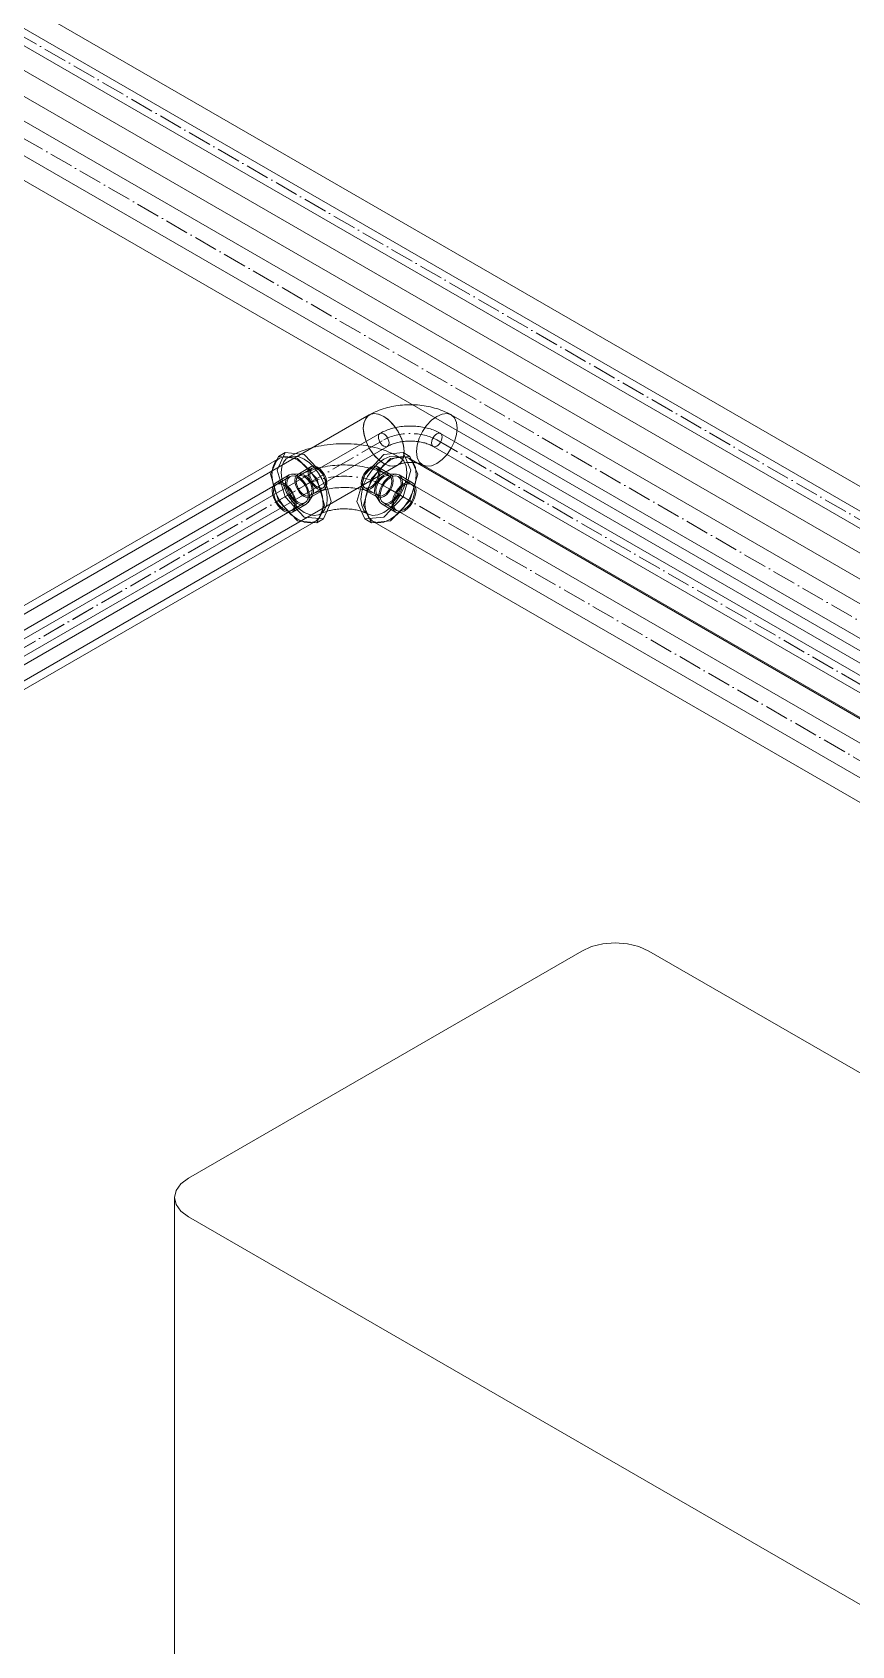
# Model space of a CAD drawing. Header units: millimetres. Extents: x -88595 to 880822, y -1054509 to -148035.
# Drawn here: x 414124 to 414470, y -311031 to -310350 of the extents above; entities that cross this region are included whole.
import ezdxf

# ---------------------------------------------------------------- set-up
doc = ezdxf.new("R2010")
doc.units = ezdxf.units.MM
doc.linetypes.add('$12$ADSK_Осевая', pattern=[14, 10, -2, 0, -2])
doc.linetypes.add('$13$ADSK_Осевая', pattern=[14, 10, -2, 0, -2])
for name, color, linetype, lineweight in [('Изоляция', 7, 'Continuous', 18), ('Оборудование', 7, 'Continuous', 18), ('Трубопровод', 7, 'Continuous', 18), ('Трубопроводы', 7, 'Continuous', 18)]:
    doc.layers.add(name, color=color, linetype=linetype, lineweight=lineweight)

# ---------------------------------------------------------------- blocks, each defined once
blk = doc.blocks.new('$0$ADSK_МедьПайка_Отвод-гнутая труба - Отвод _гнутая труба_-V16-В_ОВ3_4')
at = {"layer": 'Трубопроводы', "color": 190, "true_color": 0x8000ff}
for points in [[(-2590.31, 3086.99, 0), (-2590.39, 3087.7, 0), (-2590.61, 3088.45, 0), (-2590.97, 3089.2, 0), (-2591.43, 3089.88, 0), (-2591.97, 3090.45, 0), (-2592.55, 3090.87, 0), (-2593.13, 3091.12, 0), (-2593.68, 3091.17, 0), (-2594.14, 3091.03, 0), (-2594.5, 3090.7, 0), (-2594.72, 3090.2, 0), (-2594.8, 3089.58, 0)], [(-2594.8, 3089.58, 0), (-2594.72, 3088.86, 0), (-2594.5, 3088.11, 0), (-2594.14, 3087.36, 0), (-2593.68, 3086.68, 0), (-2593.13, 3086.11, 0), (-2592.55, 3085.69, 0), (-2591.97, 3085.44, 0), (-2591.43, 3085.39, 0), (-2590.97, 3085.53, 0), (-2590.61, 3085.86, 0), (-2590.39, 3086.36, 0), (-2590.31, 3086.99, 0)], [(-2594.14, 3091.03, 0), (-2593.59, 3091.34, 0), (-2593.02, 3091.63, 0), (-2592.44, 3091.9, 0), (-2591.84, 3092.16, 0), (-2591.23, 3092.4, 0), (-2590.61, 3092.63, 0), (-2589.98, 3092.84, 0), (-2589.34, 3093.04, 0), (-2588.68, 3093.22, 0), (-2588.02, 3093.38, 0), (-2587.35, 3093.53, 0), (-2586.67, 3093.67, 0), (-2585.98, 3093.78, 0), (-2585.29, 3093.88, 0), (-2584.6, 3093.97, 0), (-2583.9, 3094.03, 0), (-2583.19, 3094.08, 0), (-2582.49, 3094.12, 0), (-2581.78, 3094.14, 0), (-2581.07, 3094.14, 0), (-2580.36, 3094.13, 0), (-2579.66, 3094.1, 0), (-2578.95, 3094.05, 0), (-2578.25, 3093.99, 0), (-2577.55, 3093.91, 0), (-2576.86, 3093.81, 0), (-2576.17, 3093.7, 0), (-2575.49, 3093.57, 0), (-2574.82, 3093.43, 0), (-2574.15, 3093.27, 0), (-2573.5, 3093.09, 0), (-2572.85, 3092.9, 0), (-2572.21, 3092.69, 0), (-2571.59, 3092.47, 0), (-2570.98, 3092.23, 0), (-2570.38, 3091.97, 0), (-2569.79, 3091.7, 0), (-2569.22, 3091.42, 0), (-2568.66, 3091.12, 0), (-2568.52, 3091.03, 0)], [(-2590.97, 3085.53, 0), (-2590.6, 3085.73, 0), (-2590.22, 3085.93, 0), (-2589.82, 3086.12, 0), (-2589.4, 3086.3, 0), (-2588.96, 3086.47, 0), (-2588.51, 3086.64, 0), (-2588.05, 3086.8, 0), (-2587.57, 3086.94, 0), (-2587.08, 3087.08, 0), (-2586.57, 3087.2, 0), (-2586.06, 3087.32, 0), (-2585.53, 3087.42, 0), (-2585, 3087.51, 0), (-2584.46, 3087.59, 0), (-2583.91, 3087.65, 0), (-2583.36, 3087.71, 0), (-2582.8, 3087.75, 0), (-2582.25, 3087.77, 0), (-2581.68, 3087.79, 0), (-2581.12, 3087.79, 0), (-2580.56, 3087.78, 0), (-2580, 3087.75, 0), (-2579.45, 3087.72, 0), (-2578.89, 3087.67, 0), (-2578.34, 3087.61, 0), (-2577.8, 3087.53, 0), (-2577.27, 3087.44, 0), (-2576.74, 3087.34, 0), (-2576.22, 3087.23, 0), (-2575.72, 3087.11, 0), (-2575.22, 3086.98, 0), (-2574.74, 3086.84, 0), (-2574.27, 3086.68, 0), (-2573.81, 3086.52, 0), (-2573.37, 3086.35, 0), (-2572.95, 3086.17, 0), (-2572.54, 3085.98, 0), (-2572.16, 3085.79, 0), (-2571.79, 3085.59, 0), (-2571.69, 3085.53, 0)], [(-2567.86, 3089.58, 0), (-2567.93, 3090.2, 0), (-2568.16, 3090.7, 0), (-2568.52, 3091.03, 0), (-2568.98, 3091.17, 0), (-2569.52, 3091.12, 0), (-2570.1, 3090.87, 0), (-2570.68, 3090.45, 0), (-2571.23, 3089.88, 0), (-2571.69, 3089.2, 0), (-2572.05, 3088.45, 0), (-2572.27, 3087.7, 0), (-2572.35, 3086.99, 0)], [(-2572.35, 3086.99, 0), (-2572.27, 3086.36, 0), (-2572.05, 3085.86, 0), (-2571.69, 3085.53, 0), (-2571.23, 3085.39, 0), (-2570.68, 3085.44, 0), (-2570.1, 3085.69, 0), (-2569.52, 3086.11, 0), (-2568.98, 3086.68, 0), (-2568.52, 3087.36, 0), (-2568.16, 3088.11, 0), (-2567.93, 3088.86, 0), (-2567.86, 3089.58, 0)]]:
    blk.add_polyline3d(points, dxfattribs=at)
blk = doc.blocks.new('$0$ADSK_МедьПайка_Отвод-гнутая труба - Отвод _гнутая труба_-V34-В_ОВ3_4')
at = {"layer": 'Трубопроводы', "color": 134, "true_color": 0x00a6a6}
for points in [[(-19585.99, 12379.25, 0), (-19586.11, 12380.32, 0), (-19586.44, 12381.45, 0), (-19586.98, 12382.57, 0), (-19587.68, 12383.59, 0), (-19588.49, 12384.44, 0), (-19589.36, 12385.08, 0), (-19590.23, 12385.45, 0), (-19591.04, 12385.53, 0), (-19591.74, 12385.31, 0), (-19592.27, 12384.82, 0), (-19592.61, 12384.07, 0), (-19592.72, 12383.13, 0)], [(-19591.74, 12385.31, 0), (-19590.91, 12385.77, 0), (-19590.06, 12386.21, 0), (-19589.19, 12386.62, 0), (-19588.29, 12387.01, 0), (-19587.38, 12387.37, 0), (-19586.45, 12387.71, 0), (-19585.5, 12388.03, 0), (-19584.54, 12388.33, 0), (-19583.56, 12388.6, 0), (-19582.56, 12388.84, 0), (-19581.56, 12389.06, 0), (-19580.54, 12389.26, 0), (-19579.51, 12389.44, 0), (-19578.47, 12389.59, 0), (-19577.43, 12389.71, 0), (-19576.38, 12389.81, 0), (-19575.32, 12389.89, 0), (-19574.27, 12389.94, 0), (-19573.2, 12389.97, 0), (-19572.14, 12389.97, 0), (-19571.08, 12389.95, 0), (-19570.02, 12389.91, 0), (-19568.97, 12389.84, 0), (-19567.91, 12389.74, 0), (-19566.87, 12389.62, 0), (-19565.83, 12389.48, 0), (-19564.8, 12389.31, 0), (-19563.78, 12389.12, 0), (-19562.77, 12388.9, 0), (-19561.77, 12388.66, 0), (-19560.79, 12388.4, 0), (-19559.82, 12388.11, 0), (-19558.86, 12387.8, 0), (-19557.93, 12387.47, 0), (-19557.01, 12387.11, 0), (-19556.11, 12386.73, 0), (-19555.23, 12386.32, 0), (-19554.38, 12385.89, 0), (-19553.54, 12385.44, 0), (-19553.32, 12385.31, 0)], [(-19552.34, 12383.13, 0), (-19552.45, 12384.07, 0), (-19552.79, 12384.82, 0), (-19553.32, 12385.31, 0), (-19554.02, 12385.53, 0), (-19554.83, 12385.45, 0), (-19555.7, 12385.08, 0), (-19556.57, 12384.44, 0), (-19557.38, 12383.59, 0), (-19558.08, 12382.57, 0), (-19558.62, 12381.45, 0), (-19558.95, 12380.32, 0), (-19559.07, 12379.25, 0)], [(-19592.72, 12383.13, 0), (-19592.61, 12382.06, 0), (-19592.27, 12380.93, 0), (-19591.74, 12379.82, 0), (-19591.04, 12378.8, 0), (-19590.23, 12377.94, 0), (-19589.36, 12377.3, 0), (-19588.49, 12376.93, 0), (-19587.68, 12376.85, 0), (-19586.98, 12377.07, 0), (-19586.44, 12377.56, 0), (-19586.11, 12378.31, 0), (-19585.99, 12379.25, 0)], [(-19586.98, 12377.07, 0), (-19586.43, 12377.37, 0), (-19585.86, 12377.66, 0), (-19585.26, 12377.95, 0), (-19584.63, 12378.22, 0), (-19583.98, 12378.48, 0), (-19583.3, 12378.73, 0), (-19582.6, 12378.96, 0), (-19581.89, 12379.18, 0), (-19581.15, 12379.39, 0), (-19580.39, 12379.57, 0), (-19579.62, 12379.74, 0), (-19578.83, 12379.9, 0), (-19578.03, 12380.03, 0), (-19577.22, 12380.15, 0), (-19576.4, 12380.25, 0), (-19575.58, 12380.33, 0), (-19574.74, 12380.39, 0), (-19573.91, 12380.43, 0), (-19573.06, 12380.45, 0), (-19572.22, 12380.45, 0), (-19571.38, 12380.44, 0), (-19570.54, 12380.4, 0), (-19569.71, 12380.35, 0), (-19568.88, 12380.27, 0), (-19568.06, 12380.18, 0), (-19567.24, 12380.07, 0), (-19566.44, 12379.94, 0), (-19565.65, 12379.79, 0), (-19564.88, 12379.62, 0), (-19564.12, 12379.44, 0), (-19563.37, 12379.24, 0), (-19562.65, 12379.02, 0), (-19561.94, 12378.79, 0), (-19561.26, 12378.55, 0), (-19560.6, 12378.29, 0), (-19559.97, 12378.02, 0), (-19559.36, 12377.74, 0), (-19558.78, 12377.45, 0), (-19558.23, 12377.15, 0), (-19558.08, 12377.07, 0)], [(-19559.07, 12379.25, 0), (-19558.95, 12378.31, 0), (-19558.62, 12377.56, 0), (-19558.08, 12377.07, 0), (-19557.38, 12376.85, 0), (-19556.57, 12376.93, 0), (-19555.7, 12377.3, 0), (-19554.83, 12377.94, 0), (-19554.02, 12378.8, 0), (-19553.32, 12379.82, 0), (-19552.79, 12380.93, 0), (-19552.45, 12382.06, 0), (-19552.34, 12383.13, 0)]]:
    blk.add_polyline3d(points, dxfattribs=at)
blk = doc.blocks.new('$0$ADSK_Наружный блок кондиционера сплит-системы1 - AS50PHP3HRA-4475079-В_ОВ3_4')
at = {"layer": 'Оборудование'}
for p, q in [((-2919.93, 2635.84), (-3086.1, 2539.91)), ((-2354.25, 2325.58), (-2891.65, 2635.84)), ((-3091.96, 2531.74), (-3091.96, 2088.38)), ((-3086.1, 2523.58), (-2548.7, 2213.31))]:
    blk.add_line(p, q, dxfattribs=at)
for points in [[(-2891.65, 2635.84, 0), (-2895.79, 2637.68, 0), (-2900.61, 2638.83, 0), (-2905.79, 2639.23, 0), (-2910.97, 2638.83, 0), (-2915.79, 2637.68, 0), (-2919.93, 2635.84, 0)], [(-3086.1, 2539.91, 0), (-3089.28, 2537.51, 0), (-3091.28, 2534.73, 0), (-3091.96, 2531.74, 0), (-3091.28, 2528.75, 0), (-3089.28, 2525.97, 0), (-3086.1, 2523.58, 0)]]:
    blk.add_polyline3d(points, dxfattribs=at)
blk = doc.blocks.new('$0$ADSK_МедьПайка_Муфта редукционная - Муфта редукционная медная под пайку-3265153-В_ОВ3_4')
at = {"layer": 'Трубопроводы', "color": 134, "true_color": 0x00a6a6}
for p, q in [((-19553.32, 12385.31), (-19558.98, 12388.58)), ((-19552.92, 12386.01), (-19558.57, 12389.28)), ((-19550.44, 12386.09), (-19553.81, 12386.27)), ((-19544.04, 12381.79), (-19549.7, 12385.06)), ((-19543.64, 12382.49), (-19549.29, 12385.76)), ((-19564.14, 12379.63), (-19558.49, 12376.37)), ((-19563.74, 12380.33), (-19558.08, 12377.07)), ((-19559.16, 12377.01), (-19557.31, 12374.19)), ((-19556.45, 12373.36), (-19550.8, 12370.09)), ((-19556.05, 12374.06), (-19550.39, 12370.79))]:
    blk.add_line(p, q, dxfattribs=at)
for points in [[(-19565.3, 12382.18, 0), (-19565.16, 12383.44, 0), (-19564.77, 12384.76, 0), (-19564.14, 12386.06, 0), (-19563.33, 12387.26, 0), (-19562.38, 12388.26, 0), (-19561.36, 12389, 0), (-19560.34, 12389.44, 0), (-19559.39, 12389.53, 0), (-19558.57, 12389.28, 0), (-19557.95, 12388.7, 0), (-19557.55, 12387.83, 0), (-19557.42, 12386.73, 0)], [(-19557.42, 12386.73, 0), (-19557.55, 12385.48, 0), (-19557.95, 12384.15, 0), (-19558.57, 12382.85, 0), (-19559.39, 12381.66, 0), (-19560.34, 12380.65, 0), (-19561.36, 12379.91, 0), (-19562.38, 12379.48, 0), (-19563.33, 12379.38, 0), (-19564.14, 12379.63, 0), (-19564.77, 12380.21, 0), (-19565.16, 12381.08, 0), (-19565.3, 12382.18, 0)], [(-19557.99, 12386.4, 0), (-19558.11, 12387.34, 0), (-19558.44, 12388.08, 0), (-19558.98, 12388.58, 0), (-19559.67, 12388.79, 0), (-19560.49, 12388.71, 0), (-19561.36, 12388.34, 0), (-19562.23, 12387.71, 0), (-19563.04, 12386.85, 0), (-19563.74, 12385.83, 0), (-19564.27, 12384.72, 0), (-19564.61, 12383.59, 0), (-19564.72, 12382.51, 0)], [(-19564.72, 12382.51, 0), (-19564.61, 12381.57, 0), (-19564.27, 12380.83, 0), (-19563.74, 12380.33, 0), (-19563.04, 12380.12, 0), (-19562.23, 12380.2, 0), (-19561.36, 12380.57, 0), (-19560.49, 12381.21, 0), (-19559.67, 12382.06, 0), (-19558.98, 12383.08, 0), (-19558.44, 12384.2, 0), (-19558.11, 12385.33, 0), (-19557.99, 12386.4, 0)], [(-19559.64, 12378.92, 0), (-19559.51, 12380.17, 0), (-19559.11, 12381.5, 0), (-19558.49, 12382.8, 0), (-19557.67, 12383.99, 0), (-19556.72, 12385, 0), (-19555.7, 12385.74, 0), (-19554.68, 12386.17, 0), (-19553.73, 12386.27, 0), (-19552.92, 12386.01, 0), (-19552.29, 12385.43, 0), (-19551.9, 12384.56, 0), (-19551.76, 12383.46, 0)], [(-19551.76, 12383.46, 0), (-19551.9, 12384.56, 0), (-19552.29, 12385.43, 0), (-19552.92, 12386.01, 0), (-19553.73, 12386.27, 0), (-19554.68, 12386.17, 0), (-19555.7, 12385.74, 0), (-19556.72, 12385, 0), (-19557.67, 12383.99, 0), (-19558.49, 12382.8, 0), (-19559.11, 12381.5, 0), (-19559.51, 12380.17, 0), (-19559.64, 12378.92, 0)], [(-19551.76, 12383.46, 0), (-19551.9, 12382.21, 0), (-19552.29, 12380.89, 0), (-19552.92, 12379.58, 0), (-19553.73, 12378.39, 0), (-19554.68, 12377.39, 0), (-19555.7, 12376.64, 0), (-19556.72, 12376.21, 0), (-19557.67, 12376.12, 0), (-19558.49, 12376.37, 0), (-19559.11, 12376.95, 0), (-19559.51, 12377.82, 0), (-19559.64, 12378.92, 0)], [(-19559.64, 12378.92, 0), (-19559.51, 12377.82, 0), (-19559.11, 12376.95, 0), (-19558.49, 12376.37, 0), (-19557.67, 12376.12, 0), (-19556.72, 12376.21, 0), (-19555.7, 12376.64, 0), (-19554.68, 12377.39, 0), (-19553.73, 12378.39, 0), (-19552.92, 12379.58, 0), (-19552.29, 12380.89, 0), (-19551.9, 12382.21, 0), (-19551.76, 12383.46, 0)], [(-19559.07, 12379.25, 0), (-19558.95, 12380.32, 0), (-19558.62, 12381.45, 0), (-19558.08, 12382.57, 0), (-19557.38, 12383.59, 0), (-19556.57, 12384.44, 0), (-19555.7, 12385.08, 0), (-19554.83, 12385.45, 0), (-19554.02, 12385.53, 0), (-19553.32, 12385.31, 0), (-19552.79, 12384.82, 0), (-19552.45, 12384.07, 0), (-19552.34, 12383.13, 0)], [(-19547.81, 12382.48, 0), (-19547.98, 12383.89, 0), (-19548.49, 12385.01, 0), (-19549.29, 12385.76, 0), (-19550.34, 12386.08, 0), (-19551.56, 12385.96, 0), (-19552.87, 12385.4, 0), (-19554.18, 12384.45, 0), (-19555.4, 12383.16, 0), (-19556.45, 12381.62, 0), (-19557.26, 12379.95, 0), (-19557.76, 12378.25, 0), (-19557.94, 12376.63, 0)], [(-19557.94, 12376.63, 0), (-19557.76, 12378.25, 0), (-19557.26, 12379.95, 0), (-19556.45, 12381.62, 0), (-19555.4, 12383.16, 0), (-19554.18, 12384.45, 0), (-19552.87, 12385.4, 0), (-19551.56, 12385.96, 0), (-19550.34, 12386.08, 0), (-19549.29, 12385.76, 0), (-19548.49, 12385.01, 0), (-19547.98, 12383.89, 0), (-19547.81, 12382.48, 0)], [(-19548.38, 12382.15, 0), (-19548.54, 12383.4, 0), (-19548.98, 12384.4, 0), (-19549.7, 12385.06, 0), (-19550.63, 12385.34, 0), (-19551.71, 12385.24, 0), (-19552.87, 12384.74, 0), (-19554.03, 12383.9, 0), (-19555.12, 12382.75, 0), (-19556.05, 12381.39, 0), (-19556.76, 12379.91, 0), (-19557.21, 12378.4, 0), (-19557.36, 12376.97, 0)], [(-19552.34, 12383.13, 0), (-19552.45, 12382.06, 0), (-19552.79, 12380.93, 0), (-19553.32, 12379.82, 0), (-19554.02, 12378.8, 0), (-19554.83, 12377.94, 0), (-19555.7, 12377.3, 0), (-19556.57, 12376.93, 0), (-19557.38, 12376.85, 0), (-19558.08, 12377.07, 0), (-19558.62, 12377.56, 0), (-19558.95, 12378.31, 0), (-19559.07, 12379.25, 0)], [(-19557.94, 12376.63, 0), (-19557.76, 12375.22, 0), (-19557.26, 12374.1, 0), (-19556.45, 12373.36, 0), (-19555.4, 12373.03, 0), (-19554.18, 12373.15, 0), (-19552.87, 12373.71, 0), (-19551.56, 12374.67, 0), (-19550.34, 12375.96, 0), (-19549.29, 12377.49, 0), (-19548.49, 12379.17, 0), (-19547.98, 12380.87, 0), (-19547.81, 12382.48, 0)], [(-19547.81, 12382.48, 0), (-19547.98, 12380.87, 0), (-19548.49, 12379.17, 0), (-19549.29, 12377.49, 0), (-19550.34, 12375.96, 0), (-19551.56, 12374.67, 0), (-19552.87, 12373.71, 0), (-19554.18, 12373.15, 0), (-19555.4, 12373.03, 0), (-19556.45, 12373.36, 0), (-19557.26, 12374.1, 0), (-19557.76, 12375.22, 0), (-19557.94, 12376.63, 0)], [(-19557.36, 12376.97, 0), (-19557.21, 12375.71, 0), (-19556.76, 12374.72, 0), (-19556.05, 12374.06, 0), (-19555.12, 12373.77, 0), (-19554.03, 12373.88, 0), (-19552.87, 12374.37, 0), (-19551.71, 12375.22, 0), (-19550.63, 12376.36, 0), (-19549.7, 12377.72, 0), (-19548.98, 12379.21, 0), (-19548.54, 12380.72, 0), (-19548.38, 12382.15, 0)], [(-19542.15, 12379.22, 0), (-19542.33, 12380.63, 0), (-19542.83, 12381.75, 0), (-19543.64, 12382.49, 0), (-19544.68, 12382.82, 0), (-19545.91, 12382.7, 0), (-19547.22, 12382.14, 0), (-19548.53, 12381.18, 0), (-19549.75, 12379.89, 0), (-19550.8, 12378.36, 0), (-19551.6, 12376.68, 0), (-19552.11, 12374.98, 0), (-19552.28, 12373.37, 0)], [(-19552.28, 12373.37, 0), (-19552.11, 12371.96, 0), (-19551.6, 12370.84, 0), (-19550.8, 12370.09, 0), (-19549.75, 12369.77, 0), (-19548.53, 12369.89, 0), (-19547.22, 12370.45, 0), (-19545.91, 12371.4, 0), (-19544.68, 12372.69, 0), (-19543.64, 12374.23, 0), (-19542.83, 12375.9, 0), (-19542.33, 12377.6, 0), (-19542.15, 12379.22, 0)], [(-19551.71, 12373.7, 0), (-19551.55, 12375.13, 0), (-19551.1, 12376.64, 0), (-19550.39, 12378.13, 0), (-19549.46, 12379.49, 0), (-19548.38, 12380.63, 0), (-19547.22, 12381.48, 0), (-19546.05, 12381.97, 0), (-19544.97, 12382.08, 0), (-19544.04, 12381.79, 0), (-19543.33, 12381.13, 0), (-19542.88, 12380.14, 0), (-19542.73, 12378.88, 0)], [(-19542.73, 12378.88, 0), (-19542.88, 12377.45, 0), (-19543.33, 12375.94, 0), (-19544.04, 12374.46, 0), (-19544.97, 12373.1, 0), (-19546.05, 12371.95, 0), (-19547.22, 12371.11, 0), (-19548.38, 12370.61, 0), (-19549.46, 12370.51, 0), (-19550.39, 12370.79, 0), (-19551.1, 12371.45, 0), (-19551.55, 12372.45, 0), (-19551.71, 12373.7, 0)]]:
    blk.add_polyline3d(points, dxfattribs=at)
blk = doc.blocks.new('$0$ADSK_МедьПайка_Муфта редукционная - Муфта редукционная медная под пайку-V56-В_ОВ3_4')
at = {"layer": 'Трубопроводы', "color": 134, "true_color": 0x00a6a6}
for p, q in [((-19595.77, 12385.76), (-19601.42, 12382.49)), ((-19595.36, 12385.06), (-19601.02, 12381.79)), ((-19591.25, 12386.27), (-19594.62, 12386.09)), ((-19586.49, 12389.28), (-19592.14, 12386.01)), ((-19586.08, 12388.58), (-19591.74, 12385.31)), ((-19587.75, 12374.19), (-19585.9, 12377.01)), ((-19586.98, 12377.07), (-19581.32, 12380.33)), ((-19586.57, 12376.37), (-19580.92, 12379.63)), ((-19594.67, 12370.79), (-19589.01, 12374.06)), ((-19594.26, 12370.09), (-19588.61, 12373.36))]:
    blk.add_line(p, q, dxfattribs=at)
for points in [[(-19587.12, 12376.63, 0), (-19587.3, 12378.25, 0), (-19587.8, 12379.95, 0), (-19588.61, 12381.62, 0), (-19589.66, 12383.16, 0), (-19590.88, 12384.45, 0), (-19592.19, 12385.4, 0), (-19593.5, 12385.96, 0), (-19594.72, 12386.08, 0), (-19595.77, 12385.76, 0), (-19596.57, 12385.01, 0), (-19597.08, 12383.89, 0), (-19597.25, 12382.48, 0)], [(-19597.25, 12382.48, 0), (-19597.08, 12383.89, 0), (-19596.57, 12385.01, 0), (-19595.77, 12385.76, 0), (-19594.72, 12386.08, 0), (-19593.5, 12385.96, 0), (-19592.19, 12385.4, 0), (-19590.88, 12384.45, 0), (-19589.66, 12383.16, 0), (-19588.61, 12381.62, 0), (-19587.8, 12379.95, 0), (-19587.3, 12378.25, 0), (-19587.12, 12376.63, 0)], [(-19587.7, 12376.97, 0), (-19587.85, 12378.4, 0), (-19588.3, 12379.91, 0), (-19589.01, 12381.39, 0), (-19589.94, 12382.75, 0), (-19591.03, 12383.9, 0), (-19592.19, 12384.74, 0), (-19593.35, 12385.24, 0), (-19594.43, 12385.34, 0), (-19595.36, 12385.06, 0), (-19596.08, 12384.4, 0), (-19596.52, 12383.4, 0), (-19596.68, 12382.15, 0)], [(-19593.3, 12383.46, 0), (-19593.16, 12384.56, 0), (-19592.77, 12385.43, 0), (-19592.14, 12386.01, 0), (-19591.33, 12386.27, 0), (-19590.38, 12386.17, 0), (-19589.36, 12385.74, 0), (-19588.34, 12385, 0), (-19587.39, 12383.99, 0), (-19586.57, 12382.8, 0), (-19585.95, 12381.5, 0), (-19585.55, 12380.17, 0), (-19585.42, 12378.92, 0)], [(-19585.42, 12378.92, 0), (-19585.55, 12380.17, 0), (-19585.95, 12381.5, 0), (-19586.57, 12382.8, 0), (-19587.39, 12383.99, 0), (-19588.34, 12385, 0), (-19589.36, 12385.74, 0), (-19590.38, 12386.17, 0), (-19591.33, 12386.27, 0), (-19592.14, 12386.01, 0), (-19592.77, 12385.43, 0), (-19593.16, 12384.56, 0), (-19593.3, 12383.46, 0)], [(-19585.42, 12378.92, 0), (-19585.55, 12377.82, 0), (-19585.95, 12376.95, 0), (-19586.57, 12376.37, 0), (-19587.39, 12376.12, 0), (-19588.34, 12376.21, 0), (-19589.36, 12376.64, 0), (-19590.38, 12377.39, 0), (-19591.33, 12378.39, 0), (-19592.14, 12379.58, 0), (-19592.77, 12380.89, 0), (-19593.16, 12382.21, 0), (-19593.3, 12383.46, 0)], [(-19593.3, 12383.46, 0), (-19593.16, 12382.21, 0), (-19592.77, 12380.89, 0), (-19592.14, 12379.58, 0), (-19591.33, 12378.39, 0), (-19590.38, 12377.39, 0), (-19589.36, 12376.64, 0), (-19588.34, 12376.21, 0), (-19587.39, 12376.12, 0), (-19586.57, 12376.37, 0), (-19585.95, 12376.95, 0), (-19585.55, 12377.82, 0), (-19585.42, 12378.92, 0)], [(-19592.72, 12383.13, 0), (-19592.61, 12384.07, 0), (-19592.27, 12384.82, 0), (-19591.74, 12385.31, 0), (-19591.04, 12385.53, 0), (-19590.23, 12385.45, 0), (-19589.36, 12385.08, 0), (-19588.49, 12384.44, 0), (-19587.68, 12383.59, 0), (-19586.98, 12382.57, 0), (-19586.44, 12381.45, 0), (-19586.11, 12380.32, 0), (-19585.99, 12379.25, 0)], [(-19587.64, 12386.73, 0), (-19587.51, 12387.83, 0), (-19587.11, 12388.7, 0), (-19586.49, 12389.28, 0), (-19585.67, 12389.53, 0), (-19584.72, 12389.44, 0), (-19583.7, 12389, 0), (-19582.68, 12388.26, 0), (-19581.73, 12387.26, 0), (-19580.92, 12386.06, 0), (-19580.29, 12384.76, 0), (-19579.9, 12383.44, 0), (-19579.76, 12382.18, 0)], [(-19579.76, 12382.18, 0), (-19579.9, 12381.08, 0), (-19580.29, 12380.21, 0), (-19580.92, 12379.63, 0), (-19581.73, 12379.38, 0), (-19582.68, 12379.48, 0), (-19583.7, 12379.91, 0), (-19584.72, 12380.65, 0), (-19585.67, 12381.66, 0), (-19586.49, 12382.85, 0), (-19587.11, 12384.15, 0), (-19587.51, 12385.48, 0), (-19587.64, 12386.73, 0)], [(-19580.34, 12382.51, 0), (-19580.45, 12383.59, 0), (-19580.79, 12384.72, 0), (-19581.32, 12385.83, 0), (-19582.02, 12386.85, 0), (-19582.83, 12387.71, 0), (-19583.7, 12388.34, 0), (-19584.57, 12388.71, 0), (-19585.39, 12388.79, 0), (-19586.08, 12388.58, 0), (-19586.62, 12388.08, 0), (-19586.95, 12387.34, 0), (-19587.07, 12386.4, 0)], [(-19587.07, 12386.4, 0), (-19586.95, 12385.33, 0), (-19586.62, 12384.2, 0), (-19586.08, 12383.08, 0), (-19585.39, 12382.06, 0), (-19584.57, 12381.21, 0), (-19583.7, 12380.57, 0), (-19582.83, 12380.2, 0), (-19582.02, 12380.12, 0), (-19581.32, 12380.33, 0), (-19580.79, 12380.83, 0), (-19580.45, 12381.57, 0), (-19580.34, 12382.51, 0)], [(-19592.78, 12373.37, 0), (-19592.95, 12374.98, 0), (-19593.46, 12376.68, 0), (-19594.26, 12378.36, 0), (-19595.31, 12379.89, 0), (-19596.53, 12381.18, 0), (-19597.84, 12382.14, 0), (-19599.15, 12382.7, 0), (-19600.38, 12382.82, 0), (-19601.42, 12382.49, 0), (-19602.23, 12381.75, 0), (-19602.73, 12380.63, 0), (-19602.91, 12379.22, 0)], [(-19602.91, 12379.22, 0), (-19602.73, 12377.6, 0), (-19602.23, 12375.9, 0), (-19601.42, 12374.23, 0), (-19600.38, 12372.69, 0), (-19599.15, 12371.4, 0), (-19597.84, 12370.45, 0), (-19596.53, 12369.89, 0), (-19595.31, 12369.77, 0), (-19594.26, 12370.09, 0), (-19593.46, 12370.84, 0), (-19592.95, 12371.96, 0), (-19592.78, 12373.37, 0)], [(-19602.33, 12378.88, 0), (-19602.18, 12380.14, 0), (-19601.73, 12381.13, 0), (-19601.02, 12381.79, 0), (-19600.09, 12382.08, 0), (-19599.01, 12381.97, 0), (-19597.84, 12381.48, 0), (-19596.68, 12380.63, 0), (-19595.6, 12379.49, 0), (-19594.67, 12378.13, 0), (-19593.96, 12376.64, 0), (-19593.51, 12375.13, 0), (-19593.35, 12373.7, 0)], [(-19593.35, 12373.7, 0), (-19593.51, 12372.45, 0), (-19593.96, 12371.45, 0), (-19594.67, 12370.79, 0), (-19595.6, 12370.51, 0), (-19596.68, 12370.61, 0), (-19597.84, 12371.11, 0), (-19599.01, 12371.95, 0), (-19600.09, 12373.1, 0), (-19601.02, 12374.46, 0), (-19601.73, 12375.94, 0), (-19602.18, 12377.45, 0), (-19602.33, 12378.88, 0)], [(-19597.25, 12382.48, 0), (-19597.08, 12380.87, 0), (-19596.57, 12379.17, 0), (-19595.77, 12377.49, 0), (-19594.72, 12375.96, 0), (-19593.5, 12374.67, 0), (-19592.19, 12373.71, 0), (-19590.88, 12373.15, 0), (-19589.66, 12373.03, 0), (-19588.61, 12373.36, 0), (-19587.8, 12374.1, 0), (-19587.3, 12375.22, 0), (-19587.12, 12376.63, 0)], [(-19587.12, 12376.63, 0), (-19587.3, 12375.22, 0), (-19587.8, 12374.1, 0), (-19588.61, 12373.36, 0), (-19589.66, 12373.03, 0), (-19590.88, 12373.15, 0), (-19592.19, 12373.71, 0), (-19593.5, 12374.67, 0), (-19594.72, 12375.96, 0), (-19595.77, 12377.49, 0), (-19596.57, 12379.17, 0), (-19597.08, 12380.87, 0), (-19597.25, 12382.48, 0)], [(-19596.68, 12382.15, 0), (-19596.52, 12380.72, 0), (-19596.08, 12379.21, 0), (-19595.36, 12377.72, 0), (-19594.43, 12376.36, 0), (-19593.35, 12375.22, 0), (-19592.19, 12374.37, 0), (-19591.03, 12373.88, 0), (-19589.94, 12373.77, 0), (-19589.01, 12374.06, 0), (-19588.3, 12374.72, 0), (-19587.85, 12375.71, 0), (-19587.7, 12376.97, 0)], [(-19585.99, 12379.25, 0), (-19586.11, 12378.31, 0), (-19586.44, 12377.56, 0), (-19586.98, 12377.07, 0), (-19587.68, 12376.85, 0), (-19588.49, 12376.93, 0), (-19589.36, 12377.3, 0), (-19590.23, 12377.94, 0), (-19591.04, 12378.8, 0), (-19591.74, 12379.82, 0), (-19592.27, 12380.93, 0), (-19592.61, 12382.06, 0), (-19592.72, 12383.13, 0)]]:
    blk.add_polyline3d(points, dxfattribs=at)

msp = doc.modelspace()

# ---------------------------------------------------------------- linework, layer by layer
at = {"layer": 'Изоляция', "color": 190, "true_color": 0x8000ff}
for p, q in [((422834.34, -315368.61), (413512.61, -309986.71)), ((413500.43, -310007.8), (422822.16, -315389.7)), ((414266.36, -310511.34), (414000.67, -310664.74)), ((422869.11, -315458.15), (414300.98, -310511.34)), ((414012.84, -310685.83), (414278.53, -310532.43)), ((414288.81, -310532.43), (422856.94, -315479.24))]:
    msp.add_line(p, q, dxfattribs=at)
at = {"layer": 'Изоляция', "color": 134, "true_color": 0x00a6a6}
for p, q in [((422598.16, -315271.47), (413488.29, -310011.88)), ((413472.94, -310038.47), (422582.81, -315298.05)), ((414228.38, -310529.6), (414011.27, -310654.95)), ((414230.81, -310527.26), (414227.98, -310528.9)), ((414283.45, -310528.9), (414280.63, -310527.26)), ((422783.46, -315437.31), (414283.05, -310529.6)), ((414026.62, -310681.54), (414243.73, -310556.19)), ((414244.14, -310556.89), (414246.97, -310555.25)), ((414264.47, -310555.25), (414267.29, -310556.89)), ((414267.7, -310556.19), (422768.11, -315463.9))]:
    msp.add_line(p, q, dxfattribs=at)
at = {"layer": 'Изоляция', "color": 190, "true_color": 0x8000ff}
for points in [[(414272.44, -310511.94, 0), (414270.53, -310511.09, 0), (414268.71, -310510.77, 0), (414267.08, -310511.01, 0), (414265.71, -310511.8, 0), (414264.69, -310513.09, 0), (414264.05, -310514.83, 0), (414263.84, -310516.91, 0)], [(414263.84, -310516.91, 0), (414264.13, -310514.51, 0), (414264.99, -310512.61, 0), (414266.36, -310511.34, 0), (414268.14, -310510.79, 0), (414270.22, -310511, 0), (414272.44, -310511.94, 0)], [(414266.36, -310511.34, 0), (414267.18, -310510.89, 0), (414268.01, -310510.46, 0), (414268.84, -310510.07, 0), (414269.69, -310509.7, 0), (414270.55, -310509.36, 0), (414271.41, -310509.04, 0), (414272.28, -310508.75, 0), (414273.16, -310508.48, 0), (414274.04, -310508.24, 0), (414274.93, -310508.02, 0), (414275.82, -310507.82, 0), (414276.72, -310507.65, 0), (414277.62, -310507.49, 0), (414278.52, -310507.36, 0), (414279.43, -310507.25, 0), (414280.34, -310507.16, 0), (414281.26, -310507.1, 0), (414282.17, -310507.05, 0), (414283.09, -310507.03, 0), (414284, -310507.03, 0), (414284.92, -310507.04, 0), (414285.84, -310507.08, 0), (414286.75, -310507.14, 0), (414287.66, -310507.23, 0), (414288.57, -310507.33, 0), (414289.48, -310507.46, 0), (414290.38, -310507.6, 0), (414291.28, -310507.77, 0), (414292.17, -310507.96, 0), (414293.06, -310508.18, 0), (414293.95, -310508.41, 0), (414294.83, -310508.67, 0), (414295.7, -310508.96, 0), (414296.56, -310509.27, 0), (414297.42, -310509.6, 0), (414298.27, -310509.96, 0), (414299.11, -310510.35, 0), (414299.94, -310510.77, 0), (414300.76, -310511.21, 0), (414300.98, -310511.34, 0)], [(414272.44, -310511.94, 0), (414274.67, -310513.57, 0), (414276.75, -310515.76, 0), (414278.53, -310518.37, 0), (414279.9, -310521.22, 0), (414280.76, -310524.11, 0), (414281.05, -310526.85, 0)], [(414281.05, -310526.85, 0), (414280.84, -310524.52, 0), (414280.2, -310522.05, 0), (414279.17, -310519.57, 0), (414277.81, -310517.21, 0), (414276.18, -310515.08, 0), (414274.36, -310513.3, 0), (414272.44, -310511.94, 0)], [(414286.29, -310526.85, 0), (414286.58, -310524.11, 0), (414287.44, -310521.22, 0), (414288.81, -310518.37, 0), (414290.59, -310515.76, 0), (414292.67, -310513.57, 0), (414294.9, -310511.94, 0)], [(414294.9, -310511.94, 0), (414292.67, -310513.57, 0), (414290.59, -310515.76, 0), (414288.81, -310518.37, 0), (414287.44, -310521.22, 0), (414286.58, -310524.11, 0), (414286.29, -310526.85, 0)], [(414294.9, -310511.94, 0), (414297.12, -310511, 0), (414299.2, -310510.79, 0), (414300.98, -310511.34, 0), (414302.35, -310512.61, 0), (414303.21, -310514.51, 0), (414303.5, -310516.91, 0)], [(414303.5, -310516.91, 0), (414303.21, -310514.51, 0), (414302.35, -310512.61, 0), (414300.98, -310511.34, 0), (414299.2, -310510.79, 0), (414297.12, -310511, 0), (414294.9, -310511.94, 0)], [(414272.44, -310531.83, 0), (414270.22, -310530.2, 0), (414268.14, -310528.01, 0), (414266.36, -310525.4, 0), (414264.99, -310522.55, 0), (414264.13, -310519.66, 0), (414263.84, -310516.91, 0)], [(414263.84, -310516.91, 0), (414264.05, -310519.25, 0), (414264.69, -310521.72, 0), (414265.72, -310524.2, 0), (414267.08, -310526.56, 0), (414268.71, -310528.69, 0), (414270.53, -310530.47, 0), (414272.44, -310531.83, 0)], [(414303.5, -310516.91, 0), (414303.21, -310519.66, 0), (414302.35, -310522.55, 0), (414300.98, -310525.4, 0), (414299.2, -310528.01, 0), (414297.12, -310530.2, 0), (414294.9, -310531.83, 0)], [(414294.9, -310531.83, 0), (414297.12, -310530.2, 0), (414299.2, -310528.01, 0), (414300.98, -310525.4, 0), (414302.35, -310522.55, 0), (414303.21, -310519.66, 0), (414303.5, -310516.91, 0)], [(414281.05, -310526.85, 0), (414280.76, -310529.26, 0), (414279.9, -310531.16, 0), (414278.53, -310532.43, 0), (414276.75, -310532.98, 0), (414274.67, -310532.77, 0), (414272.44, -310531.83, 0)], [(414272.44, -310531.83, 0), (414274.36, -310532.68, 0), (414276.18, -310533, 0), (414277.81, -310532.76, 0), (414279.18, -310531.97, 0), (414280.2, -310530.67, 0), (414280.84, -310528.94, 0), (414281.05, -310526.85, 0)], [(414278.53, -310532.43, 0), (414278.63, -310532.37, 0), (414278.75, -310532.31, 0), (414278.89, -310532.24, 0), (414279.06, -310532.17, 0), (414279.25, -310532.1, 0), (414279.46, -310532.02, 0), (414279.69, -310531.94, 0), (414279.94, -310531.87, 0), (414280.2, -310531.8, 0), (414280.48, -310531.73, 0), (414280.77, -310531.66, 0), (414281.08, -310531.6, 0), (414281.39, -310531.55, 0), (414281.72, -310531.5, 0), (414282.05, -310531.46, 0), (414282.4, -310531.43, 0), (414282.74, -310531.4, 0), (414283.09, -310531.39, 0), (414283.45, -310531.38, 0), (414283.8, -310531.38, 0), (414284.15, -310531.38, 0), (414284.5, -310531.4, 0), (414284.85, -310531.42, 0), (414285.19, -310531.45, 0), (414285.53, -310531.49, 0), (414285.86, -310531.54, 0), (414286.18, -310531.59, 0), (414286.49, -310531.65, 0), (414286.78, -310531.71, 0), (414287.07, -310531.78, 0), (414287.33, -310531.85, 0), (414287.59, -310531.92, 0), (414287.82, -310532, 0), (414288.04, -310532.08, 0), (414288.23, -310532.15, 0), (414288.4, -310532.23, 0), (414288.55, -310532.3, 0), (414288.68, -310532.36, 0), (414288.78, -310532.41, 0), (414288.81, -310532.43, 0)], [(414294.9, -310531.83, 0), (414292.67, -310532.77, 0), (414290.59, -310532.98, 0), (414288.81, -310532.43, 0), (414287.44, -310531.16, 0), (414286.58, -310529.26, 0), (414286.29, -310526.85, 0)], [(414286.29, -310526.85, 0), (414286.58, -310529.26, 0), (414287.44, -310531.16, 0), (414288.81, -310532.43, 0), (414290.59, -310532.98, 0), (414292.67, -310532.77, 0), (414294.9, -310531.83, 0)]]:
    msp.add_polyline3d(points, dxfattribs=at)
at = {"layer": 'Изоляция', "color": 134, "true_color": 0x00a6a6}
for points in [[(414232.01, -310529.34, 0), (414233.1, -310528.73, 0), (414234.21, -310528.17, 0), (414235.34, -310527.63, 0), (414236.49, -310527.13, 0), (414237.65, -310526.67, 0), (414238.82, -310526.24, 0), (414240.01, -310525.84, 0), (414241.2, -310525.48, 0), (414242.41, -310525.15, 0), (414243.63, -310524.84, 0), (414244.86, -310524.57, 0), (414246.1, -310524.33, 0), (414247.34, -310524.12, 0), (414248.59, -310523.94, 0), (414249.85, -310523.79, 0), (414251.11, -310523.67, 0), (414252.37, -310523.58, 0), (414253.64, -310523.51, 0), (414254.91, -310523.48, 0), (414256.18, -310523.48, 0), (414257.45, -310523.5, 0), (414258.72, -310523.56, 0), (414259.98, -310523.64, 0), (414261.24, -310523.75, 0), (414262.5, -310523.9, 0), (414263.76, -310524.07, 0), (414265, -310524.27, 0), (414266.24, -310524.51, 0), (414267.47, -310524.77, 0), (414268.69, -310525.06, 0), (414269.9, -310525.39, 0), (414271.1, -310525.74, 0), (414272.29, -310526.13, 0), (414273.47, -310526.55, 0), (414274.63, -310527.01, 0), (414275.78, -310527.49, 0), (414276.91, -310528.02, 0), (414278.03, -310528.58, 0), (414279.13, -310529.17, 0), (414279.43, -310529.34, 0)], [(414236.06, -310529.7, 0), (414227.98, -310528.9, 0), (414224.63, -310536.29, 0)], [(414225.2, -310536.63, 0), (414225.57, -310533.6, 0), (414226.66, -310531.2, 0), (414228.38, -310529.6, 0), (414230.63, -310528.9, 0), (414233.25, -310529.16, 0), (414236.06, -310530.36, 0)], [(414227.46, -310534.66, 0), (414230.81, -310527.26, 0), (414238.89, -310528.06, 0)], [(414238.89, -310530.02, 0), (414236.72, -310529.06, 0), (414234.66, -310528.7, 0), (414232.82, -310528.97, 0), (414231.28, -310529.86, 0), (414230.12, -310531.32, 0), (414229.4, -310533.28, 0), (414229.16, -310535.64, 0)], [(414247.49, -310549.49, 0), (414244.14, -310538.23, 0), (414236.06, -310529.7, 0)], [(414236.06, -310530.36, 0), (414238.87, -310532.41, 0), (414241.49, -310535.17, 0), (414243.73, -310538.46, 0), (414245.46, -310542.05, 0), (414246.54, -310545.7, 0), (414246.91, -310549.16, 0)], [(414238.89, -310528.06, 0), (414246.97, -310536.59, 0), (414250.31, -310547.86, 0)], [(414248.62, -310546.88, 0), (414248.37, -310544.23, 0), (414247.65, -310541.44, 0), (414246.49, -310538.64, 0), (414244.95, -310535.98, 0), (414243.11, -310533.57, 0), (414241.05, -310531.55, 0), (414238.89, -310530.02, 0)], [(414261.12, -310547.86, 0), (414264.47, -310536.59, 0), (414272.55, -310528.06, 0)], [(414272.55, -310530.02, 0), (414270.03, -310531.86, 0), (414267.68, -310534.34, 0), (414265.67, -310537.29, 0), (414264.12, -310540.51, 0), (414263.15, -310543.78, 0), (414262.82, -310546.88, 0)], [(414275.37, -310529.7, 0), (414267.29, -310538.23, 0), (414263.95, -310549.49, 0)], [(414264.52, -310549.16, 0), (414264.89, -310545.7, 0), (414265.97, -310542.05, 0), (414267.7, -310538.46, 0), (414269.95, -310535.17, 0), (414272.56, -310532.41, 0), (414275.37, -310530.36, 0)], [(414272.55, -310528.06, 0), (414280.63, -310527.26, 0), (414283.97, -310534.66, 0)], [(414282.28, -310535.64, 0), (414281.94, -310532.93, 0), (414280.97, -310530.78, 0), (414279.43, -310529.34, 0), (414277.41, -310528.72, 0), (414275.06, -310528.95, 0), (414272.55, -310530.02, 0)], [(414275.37, -310530.36, 0), (414278.18, -310529.16, 0), (414280.8, -310528.9, 0), (414283.05, -310529.6, 0), (414284.77, -310531.2, 0), (414285.86, -310533.6, 0), (414286.23, -310536.63, 0)], [(414286.8, -310536.29, 0), (414283.45, -310528.9, 0), (414275.37, -310529.7, 0)], [(414224.63, -310536.29, 0), (414227.98, -310547.56, 0), (414236.06, -310556.09, 0)], [(414236.06, -310555.43, 0), (414233.25, -310553.38, 0), (414230.63, -310550.61, 0), (414228.38, -310547.32, 0), (414226.66, -310543.73, 0), (414225.57, -310540.08, 0), (414225.2, -310536.63, 0)], [(414238.89, -310554.45, 0), (414230.81, -310545.92, 0), (414227.46, -310534.66, 0)], [(414229.16, -310535.64, 0), (414229.4, -310538.28, 0), (414230.12, -310541.07, 0), (414231.28, -310543.87, 0), (414232.82, -310546.54, 0), (414234.67, -310548.95, 0), (414236.72, -310550.96, 0), (414238.89, -310552.49, 0)], [(414283.97, -310534.66, 0), (414280.63, -310545.92, 0), (414272.55, -310554.45, 0)], [(414272.55, -310552.49, 0), (414275.06, -310550.66, 0), (414277.41, -310548.18, 0), (414279.43, -310545.23, 0), (414280.97, -310542.01, 0), (414281.94, -310538.74, 0), (414282.28, -310535.64, 0)], [(414275.37, -310556.09, 0), (414283.45, -310547.56, 0), (414286.8, -310536.29, 0)], [(414286.23, -310536.63, 0), (414285.86, -310540.08, 0), (414284.77, -310543.73, 0), (414283.05, -310547.32, 0), (414280.8, -310550.61, 0), (414278.18, -310553.38, 0), (414275.37, -310555.43, 0)], [(414246.91, -310549.16, 0), (414246.54, -310552.19, 0), (414245.46, -310554.59, 0), (414243.73, -310556.19, 0), (414241.49, -310556.88, 0), (414238.87, -310556.62, 0), (414236.06, -310555.43, 0)], [(414236.06, -310556.09, 0), (414244.14, -310556.89, 0), (414247.49, -310549.49, 0)], [(414238.89, -310552.49, 0), (414241.05, -310553.46, 0), (414243.11, -310553.82, 0), (414244.96, -310553.54, 0), (414246.5, -310552.65, 0), (414247.65, -310551.19, 0), (414248.37, -310549.23, 0), (414248.62, -310546.88, 0)], [(414250.31, -310547.86, 0), (414246.97, -310555.25, 0), (414238.89, -310554.45, 0)], [(414245.77, -310553.18, 0), (414246.04, -310553.02, 0), (414246.36, -310552.86, 0), (414246.7, -310552.7, 0), (414247.08, -310552.54, 0), (414247.48, -310552.37, 0), (414247.92, -310552.21, 0), (414248.38, -310552.06, 0), (414248.87, -310551.91, 0), (414249.38, -310551.77, 0), (414249.91, -310551.64, 0), (414250.46, -310551.52, 0), (414251.02, -310551.41, 0), (414251.61, -310551.31, 0), (414252.2, -310551.22, 0), (414252.81, -310551.15, 0), (414253.43, -310551.09, 0), (414254.05, -310551.05, 0), (414254.68, -310551.01, 0), (414255.31, -310551, 0), (414255.95, -310551, 0), (414256.58, -310551.01, 0), (414257.21, -310551.04, 0), (414257.84, -310551.08, 0), (414258.46, -310551.13, 0), (414259.07, -310551.2, 0), (414259.67, -310551.28, 0), (414260.25, -310551.38, 0), (414260.82, -310551.49, 0), (414261.38, -310551.61, 0), (414261.91, -310551.73, 0), (414262.43, -310551.87, 0), (414262.92, -310552.02, 0), (414263.39, -310552.17, 0), (414263.83, -310552.33, 0), (414264.25, -310552.49, 0), (414264.63, -310552.66, 0), (414264.99, -310552.82, 0), (414265.31, -310552.98, 0), (414265.59, -310553.13, 0), (414265.67, -310553.18, 0)], [(414272.55, -310554.45, 0), (414264.47, -310555.25, 0), (414261.12, -310547.86, 0)], [(414262.82, -310546.88, 0), (414263.15, -310549.59, 0), (414264.12, -310551.74, 0), (414265.67, -310553.18, 0), (414267.68, -310553.8, 0), (414270.03, -310553.57, 0), (414272.55, -310552.49, 0)], [(414263.95, -310549.49, 0), (414267.29, -310556.89, 0), (414275.37, -310556.09, 0)], [(414275.37, -310555.43, 0), (414272.56, -310556.62, 0), (414269.95, -310556.88, 0), (414267.7, -310556.19, 0), (414265.97, -310554.59, 0), (414264.89, -310552.19, 0), (414264.52, -310549.16, 0)]]:
    msp.add_polyline3d(points, dxfattribs=at)
at = {"layer": 'Трубопровод', "color": 190, "true_color": 0x8000ff}
for p, q in [((413504.93, -310000.01), (422826.66, -315381.91)), ((422829.84, -315376.41), (413508.11, -309994.51)), ((414270.86, -310519.13), (414005.17, -310672.53)), ((414008.34, -310678.03), (414274.03, -310524.63)), ((414293.31, -310524.63), (422861.44, -315471.45)), ((422864.61, -315465.95), (414296.48, -310519.13))]:
    msp.add_line(p, q, dxfattribs=at)
at = {"layer": 'Трубопровод', "color": 190, "linetype": '$12$ADSK_Осевая', "true_color": 0x8000ff}
for p, q in [((413506.52, -309997.26), (422828.25, -315379.16)), ((413506.52, -309997.26), (422828.25, -315379.16)), ((414006.75, -310675.28), (414272.44, -310521.88)), ((414006.75, -310675.28), (414272.44, -310521.88)), ((414294.9, -310521.88), (422863.03, -315468.7)), ((414294.9, -310521.88), (422863.03, -315468.7))]:
    msp.add_line(p, q, dxfattribs=at)
at = {"layer": 'Трубопровод', "color": 134, "true_color": 0x00a6a6}
for p, q in [((422593.66, -315279.26), (413483.79, -310019.68)), ((413477.44, -310030.67), (422587.31, -315290.26)), ((414232.88, -310537.39), (414015.77, -310662.74)), ((422778.96, -315445.11), (414278.55, -310537.39)), ((414022.12, -310673.74), (414239.23, -310548.39)), ((414272.2, -310548.39), (422772.61, -315456.11))]:
    msp.add_line(p, q, dxfattribs=at)
at = {"layer": 'Трубопровод', "color": 134, "linetype": '$12$ADSK_Осевая', "true_color": 0x00a6a6}
for p, q in [((422590.49, -315284.76), (413480.62, -310025.18)), ((422590.49, -315284.76), (413480.62, -310025.18)), ((414018.94, -310668.24), (414236.06, -310542.89)), ((414018.94, -310668.24), (414236.06, -310542.89)), ((414275.37, -310542.89), (422775.79, -315450.61)), ((414275.37, -310542.89), (422775.79, -315450.61))]:
    msp.add_line(p, q, dxfattribs=at)
at = {"layer": 'Трубопровод', "color": 190, "true_color": 0x8000ff}
for points in [[(414270.2, -310520.59, 0), (414270.28, -310519.96, 0), (414270.5, -310519.47, 0), (414270.86, -310519.13, 0), (414271.32, -310518.99, 0), (414271.86, -310519.04, 0), (414272.44, -310519.29, 0)], [(414272.44, -310524.48, 0), (414271.86, -310524.05, 0), (414271.32, -310523.48, 0), (414270.86, -310522.8, 0), (414270.5, -310522.06, 0), (414270.28, -310521.3, 0), (414270.2, -310520.59, 0)], [(414272.44, -310519.29, 0), (414273.03, -310519.72, 0), (414273.57, -310520.29, 0), (414274.03, -310520.97, 0), (414274.39, -310521.71, 0), (414274.61, -310522.47, 0), (414274.69, -310523.18, 0)], [(414274.69, -310523.18, 0), (414274.61, -310523.81, 0), (414274.39, -310524.3, 0), (414274.03, -310524.63, 0), (414273.57, -310524.78, 0), (414273.03, -310524.72, 0), (414272.44, -310524.48, 0)], [(414292.65, -310523.18, 0), (414292.73, -310522.47, 0), (414292.95, -310521.71, 0), (414293.31, -310520.97, 0), (414293.77, -310520.29, 0), (414294.31, -310519.72, 0), (414294.9, -310519.29, 0)], [(414294.9, -310524.48, 0), (414294.31, -310524.72, 0), (414293.77, -310524.78, 0), (414293.31, -310524.63, 0), (414292.95, -310524.3, 0), (414292.73, -310523.81, 0), (414292.65, -310523.18, 0)], [(414294.9, -310519.29, 0), (414295.48, -310519.04, 0), (414296.02, -310518.99, 0), (414296.48, -310519.13, 0), (414296.84, -310519.47, 0), (414297.06, -310519.96, 0), (414297.14, -310520.59, 0)], [(414297.14, -310520.59, 0), (414297.06, -310521.3, 0), (414296.84, -310522.06, 0), (414296.48, -310522.8, 0), (414296.02, -310523.48, 0), (414295.48, -310524.05, 0), (414294.9, -310524.48, 0)]]:
    msp.add_polyline3d(points, dxfattribs=at)
at = {"layer": 'Трубопровод', "color": 134, "true_color": 0x00a6a6}
for points in [[(414231.57, -310540.3, 0), (414231.72, -310539.05, 0), (414232.17, -310538.05, 0), (414232.88, -310537.39, 0), (414233.81, -310537.11, 0), (414234.9, -310537.21, 0), (414236.06, -310537.71, 0)], [(414236.06, -310537.71, 0), (414237.22, -310538.55, 0), (414238.3, -310539.7, 0), (414239.23, -310541.06, 0), (414239.95, -310542.54, 0), (414240.4, -310544.05, 0), (414240.55, -310545.48, 0)], [(414270.88, -310545.48, 0), (414271.04, -310544.05, 0), (414271.49, -310542.54, 0), (414272.2, -310541.06, 0), (414273.13, -310539.7, 0), (414274.21, -310538.55, 0), (414275.37, -310537.71, 0)], [(414275.37, -310537.71, 0), (414276.54, -310537.21, 0), (414277.62, -310537.11, 0), (414278.55, -310537.39, 0), (414279.26, -310538.05, 0), (414279.71, -310539.05, 0), (414279.86, -310540.3, 0)], [(414236.06, -310548.08, 0), (414234.9, -310547.23, 0), (414233.81, -310546.09, 0), (414232.88, -310544.73, 0), (414232.17, -310543.24, 0), (414231.72, -310541.73, 0), (414231.57, -310540.3, 0)], [(414240.55, -310545.48, 0), (414240.4, -310546.74, 0), (414239.95, -310547.73, 0), (414239.23, -310548.39, 0), (414238.3, -310548.68, 0), (414237.22, -310548.57, 0), (414236.06, -310548.08, 0)], [(414275.37, -310548.08, 0), (414274.21, -310548.57, 0), (414273.13, -310548.68, 0), (414272.2, -310548.39, 0), (414271.49, -310547.73, 0), (414271.04, -310546.74, 0), (414270.88, -310545.48, 0)], [(414279.86, -310540.3, 0), (414279.71, -310541.73, 0), (414279.26, -310543.24, 0), (414278.55, -310544.73, 0), (414277.62, -310546.09, 0), (414276.54, -310547.23, 0), (414275.37, -310548.08, 0)]]:
    msp.add_polyline3d(points, dxfattribs=at)
at = {"layer": 'Трубопроводы', "color": 134, "linetype": '$12$ADSK_Осевая', "true_color": 0x00a6a6}
for p, q in [((414238.89, -310541.26), (414236.06, -310542.89)), ((414272.55, -310541.26), (414275.37, -310542.89))]:
    msp.add_line(p, q, dxfattribs=at)
at = {"layer": 'Трубопроводы', "color": 190, "linetype": '$13$ADSK_Осевая', "true_color": 0x8000ff}
msp.add_ellipse((414283.67, -310528.37), major_axis=(15.88, 0), ratio=0.57735, start_param=0.785398, end_param=2.356194, dxfattribs=at)
at = {"layer": 'Трубопроводы', "color": 134, "linetype": '$13$ADSK_Осевая', "true_color": 0x00a6a6}
msp.add_ellipse((414255.72, -310550.98), major_axis=(23.8, 0), ratio=0.57735, start_param=0.785398, end_param=2.356194, dxfattribs=at)

# ---------------------------------------------------------------- block references
at = {"layer": 'Оборудование'}
msp.add_blockref('$0$ADSK_Наружный блок кондиционера сплит-системы1 - AS50PHP3HRA-4475079-В_ОВ3_4', (417276.05, -313373.62), dxfattribs=at)
at = {"layer": 'Трубопроводы', "color": 190, "true_color": 0x8000ff}
msp.add_blockref('$0$ADSK_МедьПайка_Отвод-гнутая труба - Отвод _гнутая труба_-V16-В_ОВ3_4', (416865, -313610.17), dxfattribs=at)
at = {"layer": 'Трубопроводы', "color": 134, "true_color": 0x00a6a6}
for name in ['$0$ADSK_МедьПайка_Отвод-гнутая труба - Отвод _гнутая труба_-V34-В_ОВ3_4', '$0$ADSK_МедьПайка_Муфта редукционная - Муфта редукционная медная под пайку-V56-В_ОВ3_4', '$0$ADSK_МедьПайка_Муфта редукционная - Муфта редукционная медная под пайку-3265153-В_ОВ3_4']:
    msp.add_blockref(name, (433828.25, -322922.45), dxfattribs=at)

doc.saveas('drawing.dxf')
